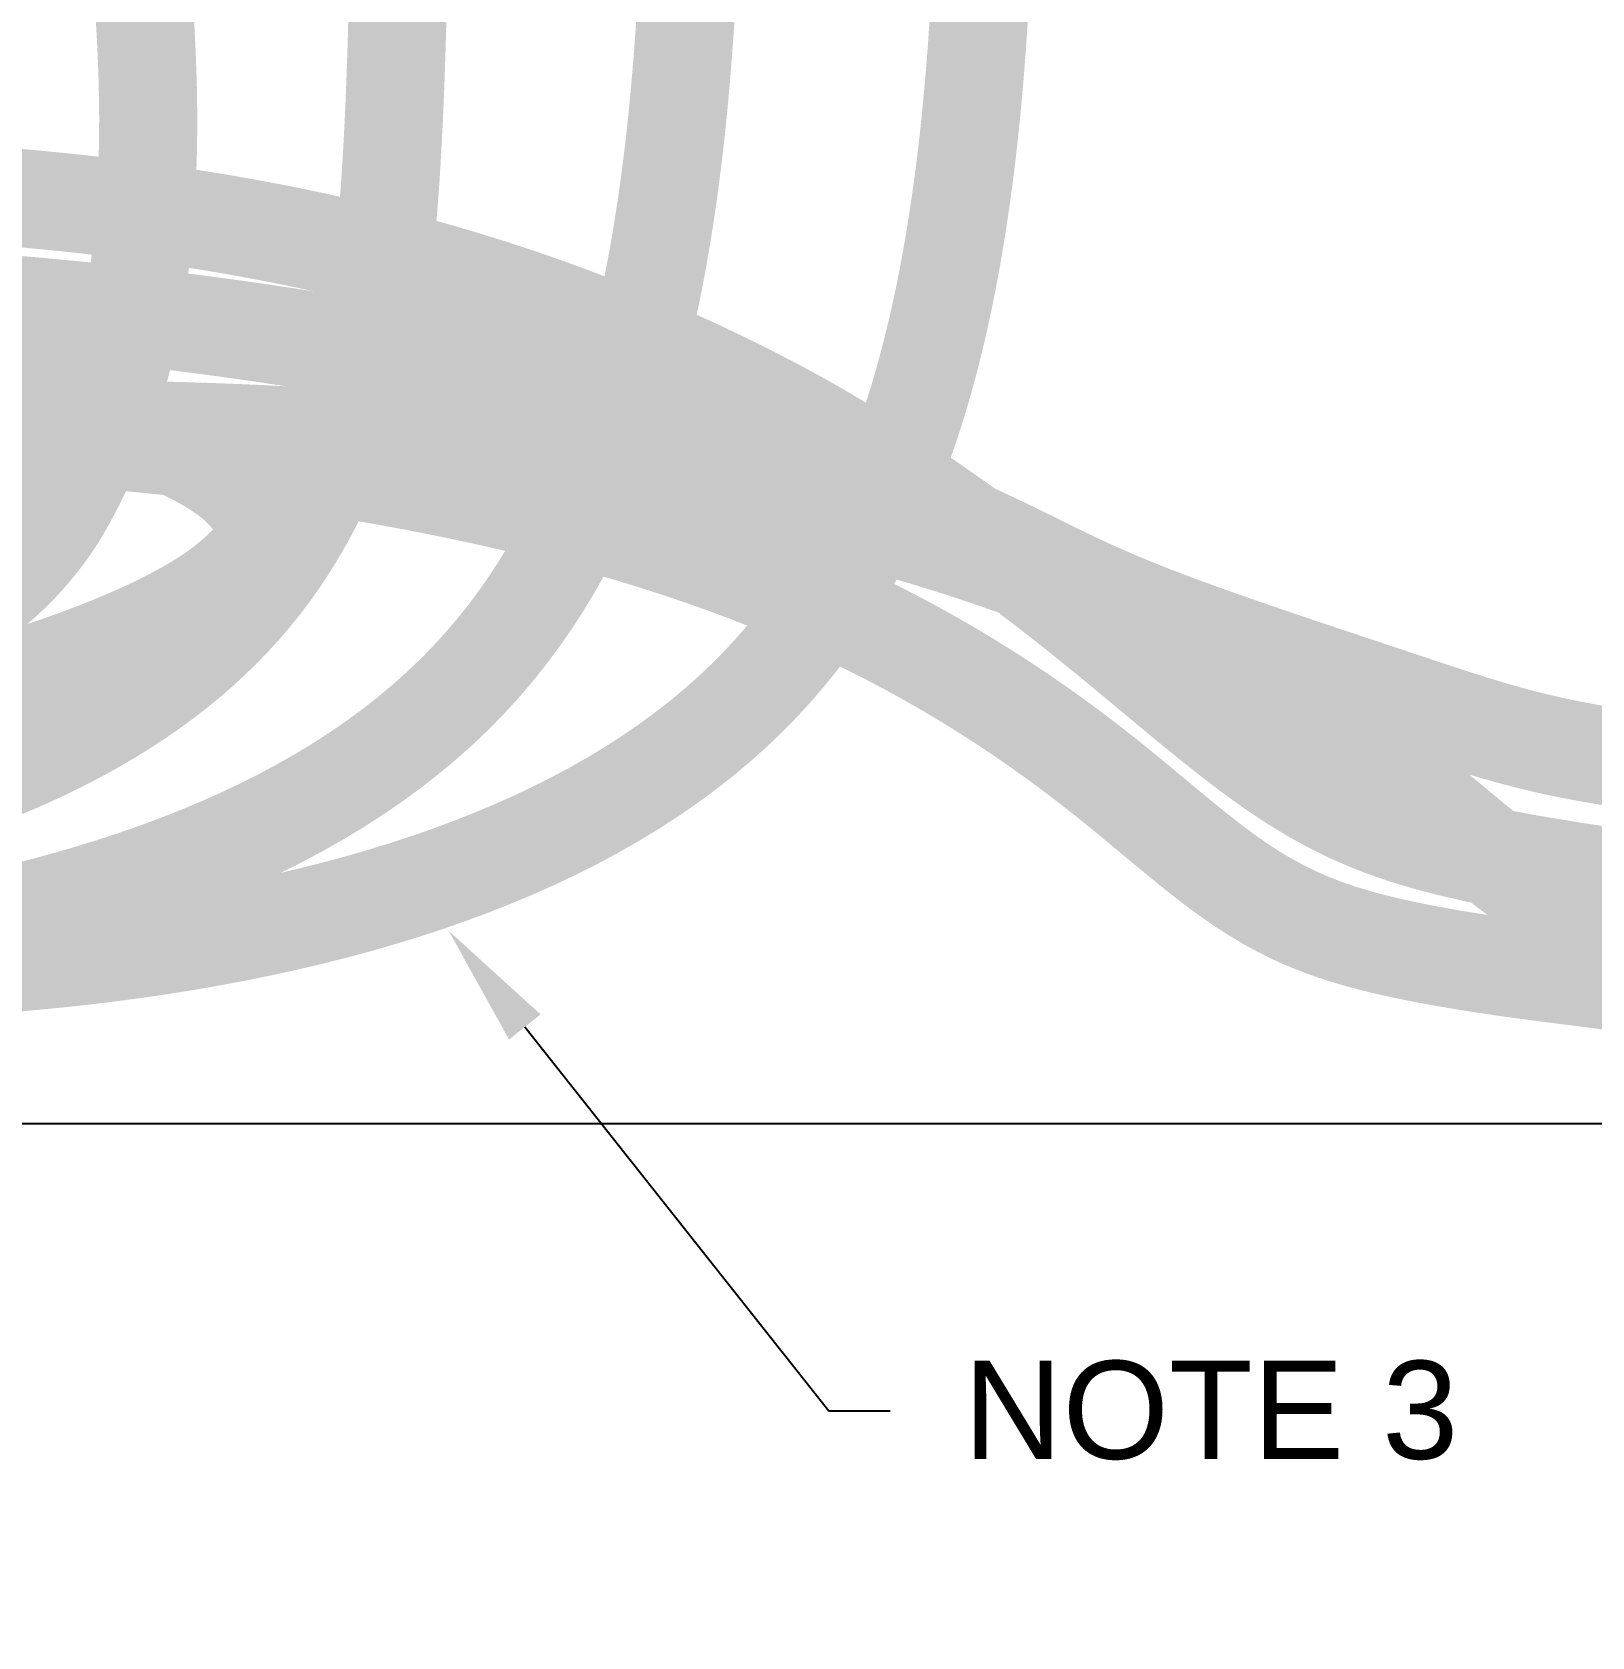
# Model space of a CAD drawing. Header units: feet. Extents: x -208 to 2089, y -974 to 342.
# Drawn here: x 1618.75 to 1650.56, y -544.99 to -512.26 of the extents above; entities that cross this region are included whole.
import ezdxf
from ezdxf import colors
from ezdxf.entities.mleader import LeaderData, LeaderLine
from ezdxf.math import Vec2, Vec3

# ---------------------------------------------------------------- set-up
doc = ezdxf.new("R2010")
doc.units = ezdxf.units.FT
doc.header["$MEASUREMENT"] = 0
for name, color, linetype in [('CABLE', 2, 'Continuous'), ('EQUIPMENT', 6, 'Continuous'), ('TEXT', 1, 'Continuous')]:
    doc.layers.add(name, color=color, linetype=linetype)
doc.styles.add('NEI-A', font='arial.ttf', dxfattribs={"height": 0.1})

msp = doc.modelspace()

# ---------------------------------------------------------------- linework, layer by layer
at = {"layer": 'CABLE', "const_width": 2}
for points in [[(1620.97691, -510.89257), (1621.01526, -511.4411), (1621.04711, -511.94597), (1621.07258, -512.4107), (1621.09203, -512.84069), (1621.10583, -513.24137), (1621.11433, -513.61817), (1621.1179, -513.97649), (1621.11688, -514.32177), (1621.11164, -514.65941), (1621.10245, -514.99392), (1621.08922, -515.32609), (1621.07176, -515.6558), (1621.04989, -515.98291), (1621.02343, -516.30729), (1620.99218, -516.62882), (1620.95598, -516.94737), (1620.91463, -517.2628), (1620.86795, -517.575), (1620.81576, -517.88383), (1620.75787, -518.18916), (1620.6941, -518.49087), (1620.62427, -518.78882), (1620.5482, -519.08289), (1620.46569, -519.37294), (1620.37657, -519.65886), (1620.28092, -519.94023), (1620.17988, -520.21553), (1620.07486, -520.48299), (1619.96726, -520.74081), (1619.85851, -520.9872), (1619.75, -521.22036), (1619.64315, -521.43851), (1619.53936, -521.63986), (1619.43967, -521.82328), (1619.34363, -521.99025), (1619.2504, -522.14292), (1619.15916, -522.28345), (1619.06907, -522.41398), (1618.97932, -522.53666), (1618.88908, -522.65364), (1618.7975, -522.76706), (1618.70357, -522.87895), (1618.60543, -522.99077), (1618.50104, -523.10387), (1618.38834, -523.21956), (1618.26528, -523.33921), (1618.12982, -523.46413), (1617.97989, -523.59566), (1617.81345, -523.73515), (1617.62903, -523.8834)], [(1632.13087, -510.9424), (1632.11004, -511.35972), (1632.08641, -511.77775), (1632.05984, -512.19652), (1632.03017, -512.61604), (1631.99725, -513.03637), (1631.96093, -513.45748), (1631.92097, -513.87921), (1631.87712, -514.30136), (1631.82913, -514.72373), (1631.77675, -515.14612), (1631.71975, -515.56833), (1631.65786, -515.99015), (1631.59084, -516.41138), (1631.51844, -516.8318), (1631.44034, -517.25108), (1631.35623, -517.66885), (1631.26581, -518.08476), (1631.16874, -518.49846), (1631.06472, -518.90959), (1630.95343, -519.31778), (1630.83456, -519.72269), (1630.70779, -520.12396), (1630.57281, -520.52122), (1630.42929, -520.91412), (1630.27693, -521.3023), (1630.1154, -521.68539), (1629.94439, -522.06304), (1629.76358, -522.43489), (1629.57266, -522.80057), (1629.37134, -523.15975), (1629.1594, -523.51215), (1628.93665, -523.85749), (1628.70293, -524.19551), (1628.45802, -524.52595), (1628.20177, -524.84855), (1627.93396, -525.16304), (1627.65443, -525.46915), (1627.36306, -525.76666), (1627.05999, -526.05558), (1626.74547, -526.33592), (1626.41972, -526.60774), (1626.08297, -526.87105), (1625.73544, -527.1259), (1625.37737, -527.37233), (1625.00898, -527.61037), (1624.63052, -527.84007), (1624.24228, -528.0615), (1623.84457, -528.27478), (1623.4377, -528.47998), (1623.02198, -528.67722), (1622.59773, -528.86657), (1622.16524, -529.04815), (1621.72484, -529.22203), (1621.27683, -529.38833), (1620.82152, -529.54713), (1620.35921, -529.69853), (1619.89024, -529.84262), (1619.41489, -529.97951), (1618.93348, -530.10928), (1618.44632, -530.23202), (1617.95373, -530.34785), (1617.456, -530.45684)], [(1638.10914, -511.00273), (1638.08831, -511.42006), (1638.06468, -511.83808), (1638.03811, -512.25685), (1638.00844, -512.67638), (1637.97552, -513.0967), (1637.9392, -513.51781), (1637.89924, -513.93954), (1637.85539, -514.36169), (1637.8074, -514.78407), (1637.75502, -515.20645), (1637.69802, -515.62866), (1637.63613, -516.05048), (1637.56911, -516.47171), (1637.49671, -516.89213), (1637.41861, -517.31141), (1637.3345, -517.72918), (1637.24408, -518.1451), (1637.14701, -518.5588), (1637.04299, -518.96992), (1636.9317, -519.37812), (1636.81283, -519.78303), (1636.68606, -520.18429), (1636.55108, -520.58156), (1636.40756, -520.97445), (1636.2552, -521.36263), (1636.09367, -521.74572), (1635.92266, -522.12337), (1635.74185, -522.49522), (1635.55093, -522.86091), (1635.34961, -523.22009), (1635.13767, -523.57248), (1634.91492, -523.91782), (1634.6812, -524.25584), (1634.43629, -524.58629), (1634.18004, -524.90888), (1633.91223, -525.22337), (1633.6327, -525.52948), (1633.34133, -525.827), (1633.03826, -526.11591), (1632.72374, -526.39626), (1632.39799, -526.66807), (1632.06124, -526.93138), (1631.71371, -527.18624), (1631.35564, -527.43267), (1630.98725, -527.6707), (1630.60879, -527.9004), (1630.22055, -528.12184), (1629.82284, -528.33511), (1629.41597, -528.54032), (1629.00025, -528.73755), (1628.576, -528.92691), (1628.14351, -529.10848), (1627.70311, -529.28237), (1627.2551, -529.44866), (1626.79978, -529.60746), (1626.33748, -529.75886), (1625.86851, -529.90296), (1625.39316, -530.03984), (1624.91175, -530.16961), (1624.42459, -530.29236), (1623.932, -530.40818), (1623.43427, -530.51718), (1622.93173, -530.61944), (1622.42468, -530.71506), (1621.91343, -530.80414), (1621.39828, -530.88677), (1620.87956, -530.96305), (1620.35757, -531.03307), (1619.83263, -531.09693), (1619.30503, -531.15472), (1618.77509, -531.20654), (1618.24312, -531.25248), (1617.70944, -531.29264)], [(1626.21492, -511.25989), (1626.20061, -511.92507), (1626.1826, -512.58041), (1626.16101, -513.22021), (1626.13594, -513.83871), (1626.10747, -514.43022), (1626.07571, -514.98899), (1626.04075, -515.5093), (1626.00264, -515.98724), (1625.9612, -516.42618), (1625.9162, -516.83126), (1625.86741, -517.20766), (1625.81459, -517.56054), (1625.75752, -517.89508), (1625.69595, -518.21644), (1625.62966, -518.52978), (1625.55843, -518.83938), (1625.48207, -519.14599), (1625.4004, -519.44946), (1625.31324, -519.74964), (1625.22043, -520.04639), (1625.12178, -520.33956), (1625.01711, -520.62901), (1624.90625, -520.91458), (1624.78903, -521.19614), (1624.66529, -521.47355), (1624.53486, -521.74666), (1624.39758, -522.01536), (1624.2533, -522.27949), (1624.10187, -522.53894), (1623.94311, -522.79355), (1623.77687, -523.04319), (1623.60302, -523.28775), (1623.42157, -523.52718), (1623.23254, -523.76146), (1623.03596, -523.99057), (1622.83186, -524.21448), (1622.62028, -524.43315), (1622.40125, -524.64658), (1622.17479, -524.85473), (1621.94095, -525.0576), (1621.69987, -525.2552), (1621.45168, -525.44759), (1621.19653, -525.63481), (1620.93458, -525.81689), (1620.66595, -525.99389), (1620.3908, -526.16584), (1620.10927, -526.33278), (1619.82152, -526.49477), (1619.52768, -526.65183), (1619.2279, -526.80403), (1618.92233, -526.95139), (1618.61112, -527.09396), (1618.29441, -527.23179), (1617.97235, -527.36491), (1617.64509, -527.49338)], [(1617.7308, -515.58304), (1618.15008, -515.61571), (1618.56726, -515.65114), (1618.98224, -515.68934), (1619.39491, -515.73033), (1619.80516, -515.77415), (1620.21289, -515.82082), (1620.618, -515.87034), (1621.0204, -515.92276), (1621.41999, -515.97807), (1621.8167, -516.03631), (1622.21041, -516.09749), (1622.60105, -516.16162), (1622.98851, -516.22873), (1623.37273, -516.29883), (1623.75369, -516.37191), (1624.13139, -516.44794), (1624.50582, -516.52693), (1624.87699, -516.60884), (1625.24491, -516.69366), (1625.60956, -516.78137), (1625.97095, -516.87196), (1626.32909, -516.96541), (1626.684, -517.06168), (1627.03572, -517.16076), (1627.38428, -517.26261), (1627.72971, -517.36719), (1628.07206, -517.47449), (1628.41135, -517.58447), (1628.74762, -517.69709), (1629.08091, -517.81234), (1629.41123, -517.93018), (1629.73864, -518.05058), (1630.06317, -518.17352), (1630.38484, -518.29895), (1630.70369, -518.42685), (1631.01976, -518.5572), (1631.33308, -518.68996), (1631.64368, -518.8251), (1631.95161, -518.96259), (1632.25688, -519.10241), (1632.55954, -519.24451), (1632.85962, -519.38888), (1633.15716, -519.53549), (1633.45219, -519.68429), (1633.74474, -519.83527), (1634.03549, -519.98888), (1634.32772, -520.14756), (1634.62536, -520.31424), (1634.93234, -520.49184), (1635.25256, -520.68329), (1635.58997, -520.89151), (1635.94848, -521.11943), (1636.33201, -521.36998), (1636.74311, -521.64518), (1637.17873, -521.94344), (1637.63444, -522.2623), (1638.1058, -522.59927), (1638.58839, -522.95187), (1639.07776, -523.31762), (1639.5695, -523.69403), (1640.05917, -524.07863), (1640.5429, -524.46865), (1641.01915, -524.86014), (1641.48694, -525.24886), (1641.94529, -525.6306), (1642.39321, -526.00111), (1642.82974, -526.35617), (1643.25389, -526.69154), (1643.66468, -527.00298), (1644.06202, -527.2873), (1644.44943, -527.54542), (1644.83128, -527.7793), (1645.21197, -527.9909), (1645.59589, -528.18217), (1645.98744, -528.35506), (1646.39101, -528.51154), (1646.81098, -528.65355), (1647.25044, -528.78294), (1647.70726, -528.90102), (1648.17797, -529.009), (1648.65914, -529.10807), (1649.14731, -529.19943), (1649.63902, -529.28429), (1650.13084, -529.36383), (1650.61931, -529.43926), (1651.10249, -529.51166), (1651.58444, -529.58157)], [(1617.50645, -517.74579), (1617.92746, -517.7792), (1618.34584, -517.81418), (1618.76156, -517.85074), (1619.17461, -517.88888), (1619.58495, -517.92861), (1619.99257, -517.96993), (1620.39745, -518.01284), (1620.79959, -518.05735), (1621.19901, -518.10347), (1621.59574, -518.15119), (1621.98978, -518.20053), (1622.38116, -518.25148), (1622.76988, -518.30404), (1623.15597, -518.35823), (1623.53945, -518.41404), (1623.92032, -518.47148), (1624.29861, -518.53055), (1624.67434, -518.59125), (1625.04751, -518.65359), (1625.41815, -518.71758), (1625.78627, -518.7832), (1626.1519, -518.85048), (1626.51504, -518.91941), (1626.87571, -518.98999), (1627.23394, -519.06223), (1627.58974, -519.13614), (1627.94312, -519.21171), (1628.2941, -519.28895), (1628.6427, -519.36786), (1628.98894, -519.44845), (1629.33282, -519.53071), (1629.67438, -519.61466), (1630.01362, -519.7003), (1630.35057, -519.78762), (1630.68523, -519.87664), (1631.01764, -519.96736), (1631.34779, -520.05977), (1631.67572, -520.15389), (1632.00143, -520.24972), (1632.32495, -520.34725), (1632.64628, -520.4465), (1632.96546, -520.54747), (1633.28249, -520.65016), (1633.59739, -520.75457), (1633.91018, -520.86071), (1634.22087, -520.96858), (1634.52949, -521.07819), (1634.83604, -521.18953), (1635.14055, -521.30262), (1635.44303, -521.41745), (1635.7435, -521.53402), (1636.04198, -521.65235), (1636.33848, -521.77244), (1636.63302, -521.89428), (1636.92562, -522.01789), (1637.21629, -522.14326), (1637.50505, -522.2704), (1637.79191, -522.39931), (1638.07691, -522.53), (1638.36004, -522.66247), (1638.64133, -522.79672), (1638.92079, -522.93276), (1639.19962, -523.07078), (1639.4837, -523.21175), (1639.78008, -523.35685), (1640.09582, -523.50725), (1640.43798, -523.6641), (1640.81362, -523.82857), (1641.22978, -524.00184), (1641.69353, -524.18507), (1642.20868, -524.37871), (1642.76606, -524.58032), (1643.35326, -524.78675), (1643.95786, -524.99486), (1644.56744, -525.20148), (1645.1696, -525.40348), (1645.75192, -525.59769), (1646.30199, -525.78097), (1646.81066, -525.95082), (1647.28185, -526.10735), (1647.72273, -526.25136), (1648.14051, -526.38361), (1648.54235, -526.50488), (1648.93544, -526.61595), (1649.32698, -526.7176), (1649.72413, -526.8106), (1650.13368, -526.89598), (1650.56079, -526.97578), (1651.01022, -527.05229), (1651.48671, -527.12781), (1651.99503, -527.20463)], [(1617.62578, -525.7029), (1617.92785, -525.61369), (1618.22359, -525.5236), (1618.51284, -525.43267), (1618.79545, -525.34096), (1619.07126, -525.24851), (1619.34012, -525.15537), (1619.60186, -525.0616), (1619.85633, -524.96723), (1620.10338, -524.87233), (1620.34284, -524.77695), (1620.57456, -524.68112), (1620.79838, -524.58491), (1621.01415, -524.48836), (1621.22171, -524.39152), (1621.4209, -524.29445), (1621.61156, -524.19718), (1621.79354, -524.09978), (1621.96668, -524.00229), (1622.13083, -523.90476), (1622.28582, -523.80724), (1622.4315, -523.70979), (1622.56773, -523.61256), (1622.69437, -523.51621), (1622.81133, -523.42149), (1622.91849, -523.32918), (1623.01575, -523.24004), (1623.10298, -523.15482), (1623.18008, -523.0743), (1623.24694, -522.99924), (1623.30363, -522.93014), (1623.35094, -522.8665), (1623.38984, -522.80757), (1623.4213, -522.75258), (1623.44629, -522.70076), (1623.46578, -522.65137), (1623.48074, -522.60363), (1623.49214, -522.5568), (1623.50069, -522.51012), (1623.50605, -522.46289), (1623.50763, -522.41445), (1623.50482, -522.3641), (1623.49704, -522.31116), (1623.48368, -522.25496), (1623.46414, -522.19482), (1623.43783, -522.13005), (1623.40422, -522.0602), (1623.36303, -521.9858), (1623.31406, -521.90758), (1623.2571, -521.82629), (1623.19195, -521.74268), (1623.11841, -521.65749), (1623.03626, -521.57147), (1622.94531, -521.48536), (1622.84539, -521.3998), (1622.73658, -521.3149), (1622.61898, -521.23068), (1622.4927, -521.14714), (1622.35785, -521.0643), (1622.21456, -520.98217), (1622.06292, -520.90074), (1621.90306, -520.82004), (1621.73507, -520.74007), (1621.55909, -520.66084), (1621.37521, -520.58235), (1621.18355, -520.50462), (1620.98422, -520.42766), (1620.77734, -520.35147), (1620.56301, -520.27605), (1620.34134, -520.20143), (1620.11246, -520.12761), (1619.87647, -520.0546), (1619.63348, -519.9824), (1619.3836, -519.91103), (1619.12696, -519.84049), (1618.86365, -519.77079), (1618.59379, -519.70194), (1618.3175, -519.63395), (1618.03488, -519.56684), (1617.74604, -519.50059)], [(1617.43781, -520.39911), (1618.01004, -520.42856), (1618.58132, -520.46211), (1619.15143, -520.49981), (1619.72015, -520.54172), (1620.28724, -520.58787), (1620.85249, -520.63834), (1621.41568, -520.69316), (1621.97657, -520.75238), (1622.53496, -520.81607), (1623.09061, -520.88427), (1623.6433, -520.95702), (1624.1928, -521.03439), (1624.7389, -521.11643), (1625.28138, -521.20317), (1625.82, -521.29469), (1626.35454, -521.39101), (1626.88479, -521.49221), (1627.41051, -521.59833), (1627.93149, -521.70942), (1628.4475, -521.82552), (1628.95832, -521.9467), (1629.46372, -522.07301), (1629.96348, -522.20449), (1630.45738, -522.34119), (1630.9452, -522.48317), (1631.42672, -522.63048), (1631.9018, -522.78313), (1632.37028, -522.94113), (1632.83204, -523.1045), (1633.28693, -523.27327), (1633.73481, -523.44743), (1634.17554, -523.627), (1634.60898, -523.81201), (1635.03503, -524.00243), (1635.45378, -524.1982), (1635.86535, -524.39922), (1636.26985, -524.60536), (1636.6674, -524.81655), (1637.05814, -525.03268), (1637.44217, -525.25364), (1637.81963, -525.47933), (1638.19063, -525.70966), (1638.55536, -525.94449), (1638.91397, -526.1837), (1639.26664, -526.42718), (1639.61355, -526.6748), (1639.95486, -526.92643), (1640.29076, -527.18194), (1640.6214, -527.44123), (1640.94694, -527.70374), (1641.26738, -527.96734), (1641.5827, -528.22945), (1641.89289, -528.48752), (1642.19791, -528.73898), (1642.49774, -528.98126), (1642.79237, -529.21182), (1643.08178, -529.42808), (1643.36636, -529.62807), (1643.6483, -529.81221), (1643.93019, -529.9815), (1644.21463, -530.13694), (1644.50421, -530.27954), (1644.80155, -530.4103), (1645.10923, -530.53022), (1645.42986, -530.64031), (1645.76493, -530.74149), (1646.11153, -530.83432), (1646.46565, -530.91932), (1646.82327, -530.99698), (1647.18037, -531.06778), (1647.53293, -531.13222), (1647.87695, -531.1908), (1648.2084, -531.24401), (1648.52484, -531.29244), (1648.83011, -531.33709), (1649.12962, -531.37903), (1649.42879, -531.41934), (1649.73302, -531.45912), (1650.04773, -531.49944), (1650.37832, -531.54138), (1650.73022, -531.58604), (1651.10787, -531.63417), (1651.51189, -531.68523), (1651.94192, -531.73835)], [(1617.69068, -520.37922), (1618.26012, -520.37048), (1618.83085, -520.36533), (1619.40263, -520.36382), (1619.97526, -520.36599), (1620.5485, -520.37191), (1621.12213, -520.38163), (1621.69592, -520.39519), (1622.26966, -520.41264), (1622.84312, -520.43404), (1623.41608, -520.45944), (1623.98831, -520.48889), (1624.55959, -520.52244), (1625.1297, -520.56014), (1625.69842, -520.60205), (1626.26551, -520.64821), (1626.83076, -520.69867), (1627.39395, -520.75349), (1627.95484, -520.81272), (1628.51323, -520.8764), (1629.06888, -520.9446), (1629.62157, -521.01736), (1630.17107, -521.09473), (1630.71717, -521.17676), (1631.25965, -521.26351), (1631.79827, -521.35502), (1632.33281, -521.45135), (1632.86306, -521.55255), (1633.38878, -521.65866), (1633.90976, -521.76975), (1634.42577, -521.88586), (1634.93658, -522.00704), (1635.44199, -522.13334), (1635.94175, -522.26482), (1636.43565, -522.40153), (1636.92347, -522.54351), (1637.40499, -522.69081), (1637.88007, -522.84346), (1638.34855, -523.00146), (1638.81031, -523.16484), (1639.2652, -523.3336), (1639.71308, -523.50776), (1640.15381, -523.68734), (1640.58725, -523.87234), (1641.0133, -524.06277), (1641.43205, -524.25854), (1641.84362, -524.45955), (1642.24812, -524.6657), (1642.64567, -524.87689), (1643.03641, -525.09301), (1643.42044, -525.31397), (1643.7979, -525.53967), (1644.1689, -525.76999), (1644.53363, -526.00482), (1644.89224, -526.24404), (1645.24491, -526.48752), (1645.59182, -526.73513), (1645.93313, -526.98676), (1646.26903, -527.24228), (1646.59967, -527.50156), (1646.92521, -527.76408), (1647.24565, -528.02767), (1647.56097, -528.28979), (1647.87116, -528.54785), (1648.17618, -528.79931), (1648.47601, -529.0416), (1648.77064, -529.27215), (1649.06005, -529.48841), (1649.34463, -529.68841), (1649.62657, -529.87255), (1649.90846, -530.04184), (1650.1929, -530.19728), (1650.48248, -530.33988), (1650.77982, -530.47063), (1651.0875, -530.59056), (1651.40813, -530.70065), (1651.7432, -530.80182)]]:
    msp.add_lwpolyline(points, dxfattribs=at)
at = {"layer": 'EQUIPMENT'}
msp.add_line((1529.16138, -534.51894), (1672.91138, -534.51894), dxfattribs=at)

# ---------------------------------------------------------------- leaders
at = {"layer": 'TEXT'}
ml = msp.add_multileader_mtext('Standard', dxfattribs=at)
ml.set_content('NOTE 3', color=256, style='NEI-A')
ml.set_leader_properties()
ml.build(insert=Vec2(0, 0))
ml.multileader.update_dxf_attribs({"dogleg_length": 0.0625, "arrow_head_size": 2.5, "scale": 20})
ctx = ml.context
ctx.base_point, ctx.scale, ctx.char_height, ctx.arrow_head_size, ctx.landing_gap_size, ctx.plane_origin = Vec3(1636.24518, -540.37686), 20, 2, 2.5, 1.5, Vec3(1569.41868, -609.4836)
notes = []
notes.append((ctx, [(0, (1, 1, 0), (1634.99518, -540.37686), (1, 0), 1.25, [(0, [(1627.24562, -530.59056)], 0, [])])]))
ctx.mtext.insert, ctx.mtext.line_spacing_factor, ctx.mtext.flow_direction = Vec3(1637.74518, -539.35913), 0.9, 5
for ctx, leaders in notes:
    for number, flags, end, landing, length, lines in leaders:
        leader = LeaderData()
        leader.index, (leader.has_last_leader_line, leader.has_dogleg_vector, leader.attachment_direction) = number, flags
        leader.last_leader_point, leader.dogleg_vector, leader.dogleg_length = Vec3(end), Vec3(landing), length
        for number, points, colour, breaks in lines:
            line = LeaderLine()
            line.index, line.vertices, line.color, line.breaks = number, Vec3.list(points), colors.encode_raw_color(colour), breaks
            leader.lines.append(line)
        ctx.leaders.append(leader)

doc.saveas('drawing.dxf')
